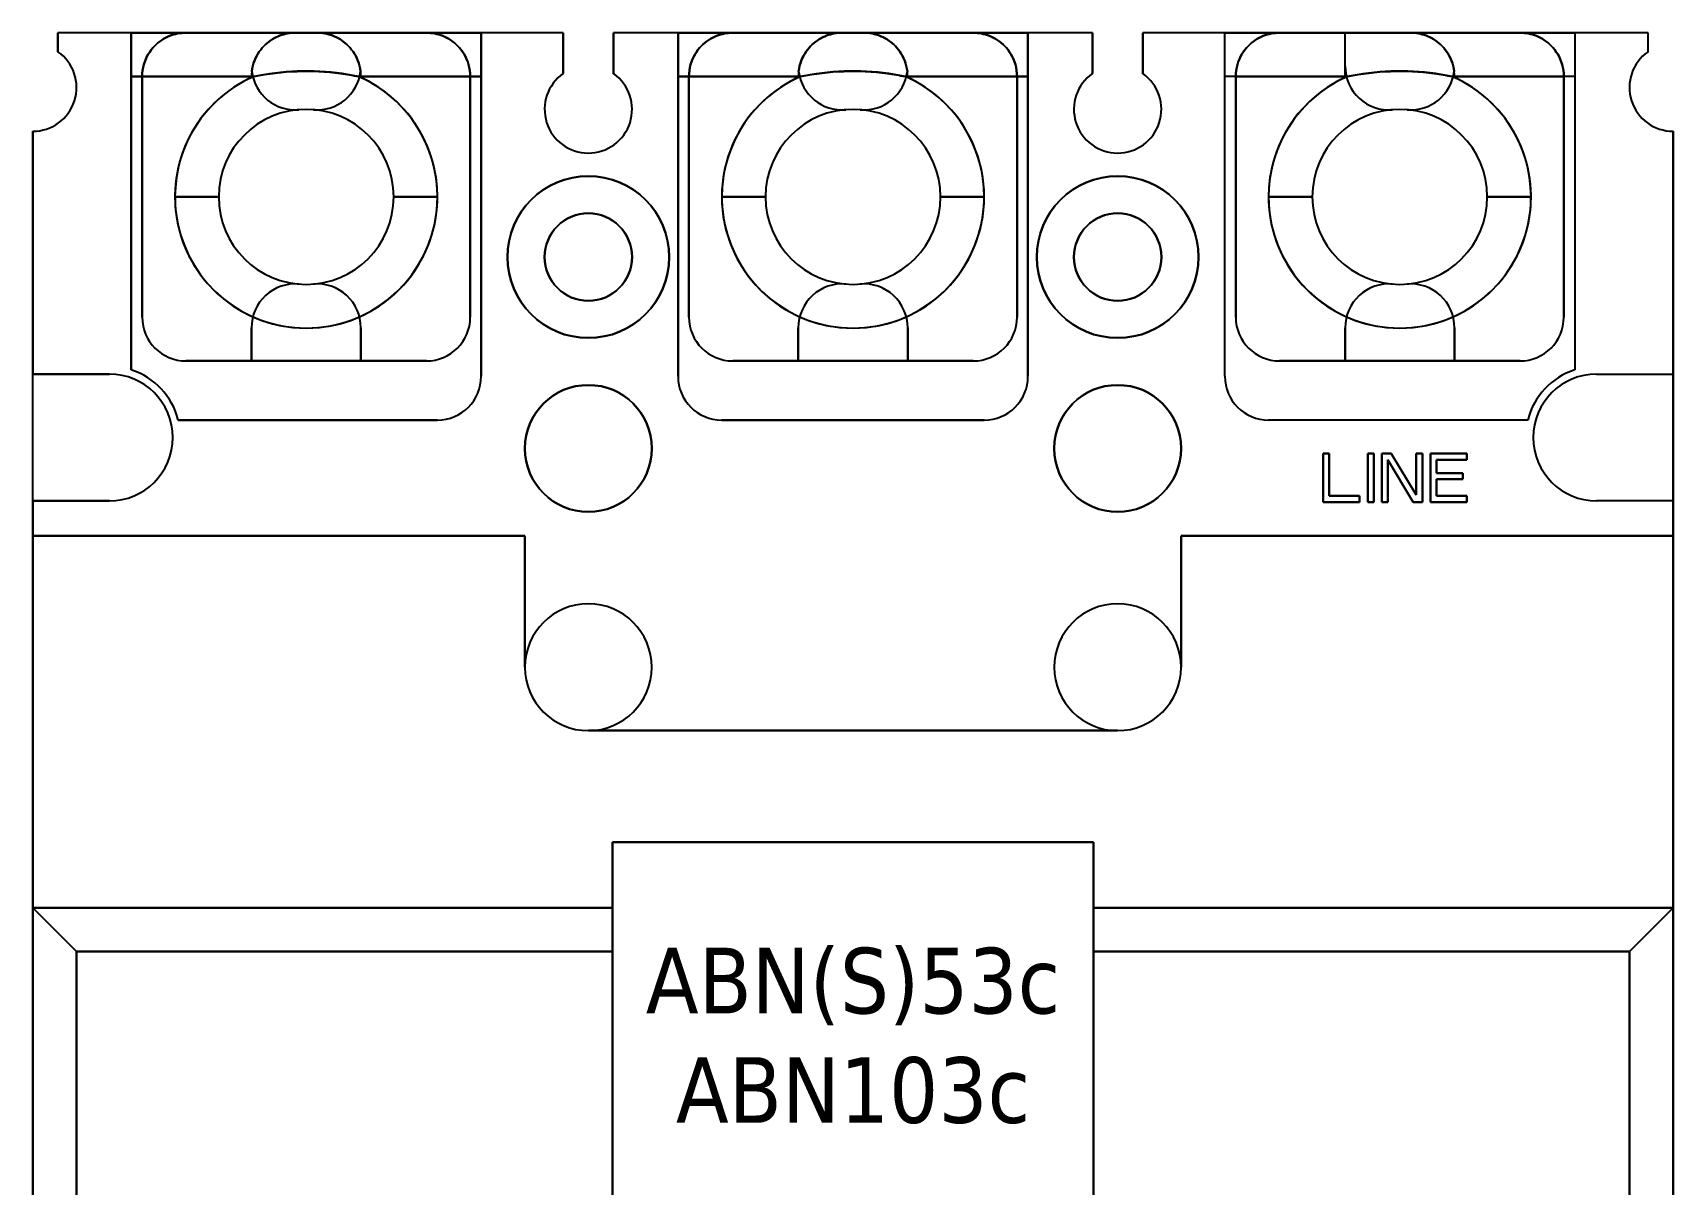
# Model space of a CAD drawing. Header units: inches. Extents: x 0 to 75, y 0 to 130.
# Drawn here: x 0 to 75, y 77.4 to 130 of the extents above; entities that cross this region are included whole.
import ezdxf

# ---------------------------------------------------------------- set-up
doc = ezdxf.new("R2010")
doc.units = ezdxf.units.IN

# ---------------------------------------------------------------- blocks, each defined once
blk = doc.blocks.new('ABN53c')
for p, q in [((18602.45, 21756.42), (18599.1, 21756.42)), ((18602.45, 21756.42), (18599.1, 21756.42)), ((18599.1, 21756.42), (18599.1, 21755.556)), ((18599.1, 21755.556), (18599.1, 21756.42)), ((18604.95, 21756.42), (18602.45, 21756.42)), ((18602.45, 21741.012), (18602.45, 21756.42)), ((18602.45, 21756.42), (18604.95, 21756.42)), ((18602.45, 21756.42), (18602.45, 21741.012)), ((18615.95, 21756.42), (18604.95, 21756.42)), ((18604.95, 21756.42), (18615.95, 21756.42)), ((18618.449, 21756.42), (18615.95, 21756.42)), ((18615.95, 21756.42), (18618.449, 21756.42)), ((18622.205, 21756.42), (18618.449, 21756.42)), ((18622.205, 21756.42), (18618.449, 21756.42)), ((18618.449, 21756.42), (18618.449, 21740.72)), ((18618.449, 21740.72), (18618.449, 21756.42)), ((18622.205, 21754.56), (18622.205, 21756.42)), ((18622.205, 21756.42), (18622.205, 21754.56)), ((18627.45, 21756.42), (18624.505, 21756.42)), ((18627.45, 21756.42), (18624.505, 21756.42)), ((18624.505, 21756.42), (18624.505, 21754.552)), ((18624.505, 21754.552), (18624.505, 21756.42)), ((18629.95, 21756.42), (18627.45, 21756.42)), ((18627.45, 21756.42), (18629.95, 21756.42)), ((18627.45, 21740.72), (18627.45, 21756.42)), ((18627.45, 21756.42), (18627.45, 21740.72)), ((18640.95, 21756.42), (18629.95, 21756.42)), ((18629.95, 21756.42), (18640.95, 21756.42)), ((18643.45, 21756.42), (18640.95, 21756.42)), ((18640.95, 21756.42), (18643.45, 21756.42)), ((18646.405, 21756.42), (18643.45, 21756.42)), ((18646.405, 21756.42), (18643.45, 21756.42)), ((18643.45, 21756.42), (18643.45, 21740.72)), ((18643.45, 21740.72), (18643.45, 21756.42)), ((18646.405, 21754.56), (18646.405, 21756.42)), ((18646.405, 21756.42), (18646.405, 21754.56)), ((18652.451, 21756.42), (18648.705, 21756.42)), ((18652.451, 21756.42), (18648.705, 21756.42)), ((18648.705, 21756.42), (18648.705, 21754.552)), ((18648.705, 21754.552), (18648.705, 21756.42)), ((18654.95, 21756.42), (18652.451, 21756.42)), ((18652.451, 21756.42), (18654.95, 21756.42)), ((18652.451, 21740.72), (18652.451, 21756.42)), ((18652.451, 21740.72), (18652.451, 21756.42)), ((18665.95, 21756.42), (18654.95, 21756.42)), ((18654.95, 21756.42), (18665.95, 21756.42)), ((18657.95, 21754.42), (18657.95, 21756.42)), ((18657.95, 21754.42), (18657.95, 21756.42)), ((18668.45, 21756.42), (18665.95, 21756.42)), ((18665.95, 21756.42), (18668.45, 21756.42)), ((18671.8, 21756.42), (18668.45, 21756.42)), ((18668.45, 21756.42), (18668.45, 21741.012)), ((18671.8, 21756.42), (18668.45, 21756.42)), ((18668.45, 21756.42), (18668.45, 21741.012)), ((18671.8, 21755.556), (18671.8, 21756.42)), ((18671.8, 21755.556), (18671.8, 21756.42)), ((18602.45, 21754.42), (18602.95, 21754.42)), ((18602.95, 21754.42), (18602.45, 21754.42)), ((18602.95, 21743.42), (18602.95, 21754.42)), ((18602.95, 21754.42), (18608.052, 21754.42)), ((18608.052, 21754.42), (18602.95, 21754.42)), ((18602.95, 21754.42), (18602.95, 21743.42)), ((18617.95, 21754.42), (18612.847, 21754.42)), ((18612.848, 21754.42), (18617.95, 21754.42)), ((18617.95, 21754.42), (18617.95, 21743.42)), ((18617.95, 21754.42), (18618.449, 21754.42)), ((18617.95, 21743.42), (18617.95, 21754.42)), ((18618.449, 21754.42), (18617.95, 21754.42)), ((18627.95, 21754.42), (18627.45, 21754.42)), ((18627.45, 21754.42), (18627.95, 21754.42)), ((18627.95, 21743.42), (18627.95, 21754.42)), ((18627.95, 21754.42), (18633.052, 21754.42)), ((18633.052, 21754.42), (18627.95, 21754.42)), ((18627.95, 21754.42), (18627.95, 21743.42)), ((18642.95, 21754.42), (18637.847, 21754.42)), ((18637.848, 21754.42), (18642.95, 21754.42)), ((18642.95, 21754.42), (18643.45, 21754.42)), ((18642.95, 21743.42), (18642.95, 21754.42)), ((18642.95, 21754.42), (18642.95, 21743.42)), ((18643.45, 21754.42), (18642.95, 21754.42)), ((18652.95, 21754.42), (18652.451, 21754.42)), ((18652.95, 21754.42), (18652.451, 21754.42)), ((18652.95, 21743.42), (18652.95, 21754.42)), ((18652.95, 21754.42), (18658.052, 21754.42)), ((18652.95, 21754.42), (18652.95, 21743.42)), ((18658.052, 21754.42), (18652.95, 21754.42)), ((18667.95, 21754.42), (18662.847, 21754.42)), ((18662.848, 21754.42), (18667.95, 21754.42)), ((18667.95, 21754.42), (18667.95, 21743.42)), ((18668.45, 21754.42), (18667.95, 21754.42)), ((18668.45, 21754.42), (18667.95, 21754.42)), ((18667.95, 21743.42), (18667.95, 21754.42)), ((18597.95, 21751.92), (18597.95, 21740.82)), ((18597.95, 21740.82), (18597.95, 21751.92)), ((18672.95, 21740.82), (18672.95, 21751.92)), ((18672.95, 21751.92), (18672.95, 21740.82)), ((18606.45, 21748.92), (18604.45, 21748.92)), ((18604.45, 21748.92), (18606.45, 21748.92)), ((18616.45, 21748.92), (18614.45, 21748.92)), ((18614.45, 21748.92), (18616.45, 21748.92)), ((18629.45, 21748.92), (18631.45, 21748.92)), ((18631.45, 21748.92), (18629.45, 21748.92)), ((18639.45, 21748.92), (18641.45, 21748.92)), ((18641.45, 21748.92), (18639.45, 21748.92)), ((18656.45, 21748.92), (18654.45, 21748.92)), ((18654.45, 21748.92), (18656.45, 21748.92)), ((18666.45, 21748.92), (18664.45, 21748.92)), ((18664.45, 21748.92), (18666.45, 21748.92)), ((18607.95, 21742.941), (18607.95, 21741.42)), ((18607.95, 21741.42), (18607.95, 21742.941)), ((18612.95, 21741.42), (18612.95, 21742.941)), ((18612.95, 21742.941), (18612.95, 21741.42)), ((18632.95, 21741.42), (18632.95, 21742.941)), ((18632.95, 21742.941), (18632.95, 21741.42)), ((18637.95, 21742.941), (18637.95, 21741.42)), ((18637.95, 21741.42), (18637.95, 21742.941)), ((18657.95, 21742.941), (18657.95, 21741.42)), ((18657.95, 21741.42), (18657.95, 21742.941)), ((18662.95, 21741.42), (18662.95, 21742.941)), ((18662.95, 21742.941), (18662.95, 21741.42)), ((18615.95, 21741.42), (18604.95, 21741.42)), ((18604.95, 21741.42), (18615.95, 21741.42)), ((18629.95, 21741.42), (18640.95, 21741.42)), ((18640.95, 21741.42), (18629.95, 21741.42)), ((18665.95, 21741.42), (18654.95, 21741.42)), ((18654.95, 21741.42), (18665.95, 21741.42)), ((18597.95, 21740.82), (18601.45, 21740.82)), ((18597.95, 21735.02), (18597.95, 21740.82)), ((18601.45, 21740.82), (18597.95, 21740.82)), ((18597.95, 21735.02), (18597.95, 21740.82)), ((18669.45, 21740.82), (18672.95, 21740.82)), ((18669.45, 21740.82), (18672.95, 21740.82)), ((18672.95, 21740.82), (18672.95, 21735.02)), ((18672.95, 21735.02), (18672.95, 21740.82)), ((18616.449, 21738.72), (18604.6, 21738.72)), ((18604.6, 21738.72), (18616.449, 21738.72)), ((18641.45, 21738.72), (18629.45, 21738.72)), ((18629.45, 21738.72), (18641.45, 21738.72)), ((18666.3, 21738.72), (18654.451, 21738.72)), ((18666.3, 21738.72), (18654.451, 21738.72)), ((18656.95, 21737.19), (18656.95, 21734.97)), ((18657.227, 21737.19), (18656.95, 21737.19)), ((18656.95, 21734.97), (18656.95, 21737.19)), ((18656.95, 21737.19), (18657.227, 21737.19)), ((18657.227, 21735.253), (18657.227, 21737.19)), ((18657.227, 21737.19), (18657.227, 21735.253)), ((18659.262, 21737.19), (18658.985, 21737.19)), ((18658.985, 21737.19), (18658.985, 21734.97)), ((18658.985, 21734.97), (18658.985, 21737.19)), ((18658.985, 21737.19), (18659.262, 21737.19)), ((18659.262, 21734.97), (18659.262, 21737.19)), ((18659.262, 21737.19), (18659.262, 21734.97)), ((18660.049, 21737.19), (18659.632, 21737.19)), ((18659.632, 21737.19), (18659.632, 21734.97)), ((18659.632, 21734.97), (18659.632, 21737.19)), ((18659.632, 21737.19), (18660.049, 21737.19)), ((18659.91, 21734.97), (18659.91, 21736.906)), ((18659.91, 21736.906), (18661.066, 21734.97)), ((18659.91, 21736.906), (18659.91, 21734.97)), ((18661.066, 21734.97), (18659.91, 21736.906)), ((18661.205, 21735.3), (18660.049, 21737.19)), ((18660.049, 21737.19), (18661.205, 21735.3)), ((18661.482, 21737.19), (18661.205, 21737.19)), ((18661.205, 21737.19), (18661.205, 21735.3)), ((18661.205, 21735.3), (18661.205, 21737.19)), ((18661.205, 21737.19), (18661.482, 21737.19)), ((18661.482, 21734.97), (18661.482, 21737.19)), ((18661.482, 21737.19), (18661.482, 21734.97)), ((18663.517, 21737.19), (18661.852, 21737.19)), ((18661.852, 21737.19), (18661.852, 21734.97)), ((18661.852, 21734.97), (18661.852, 21737.19)), ((18661.852, 21737.19), (18663.517, 21737.19)), ((18662.13, 21736.292), (18662.13, 21736.906)), ((18662.13, 21736.906), (18663.517, 21736.906)), ((18663.517, 21736.906), (18662.13, 21736.906)), ((18662.13, 21736.906), (18662.13, 21736.292)), ((18663.517, 21736.906), (18663.517, 21737.19)), ((18663.517, 21737.19), (18663.517, 21736.906)), ((18663.332, 21736.292), (18662.13, 21736.292)), ((18662.13, 21736.292), (18663.332, 21736.292)), ((18662.13, 21735.253), (18662.13, 21736.009)), ((18662.13, 21736.009), (18663.332, 21736.009)), ((18663.332, 21736.009), (18662.13, 21736.009)), ((18662.13, 21736.009), (18662.13, 21735.253)), ((18663.332, 21736.009), (18663.332, 21736.292)), ((18663.332, 21736.292), (18663.332, 21736.009)), ((18601.45, 21735.02), (18597.95, 21735.02)), ((18597.95, 21735.02), (18597.95, 21733.42)), ((18597.95, 21733.42), (18597.95, 21735.02)), ((18597.95, 21735.02), (18601.45, 21735.02)), ((18658.615, 21735.253), (18657.227, 21735.253)), ((18657.227, 21735.253), (18658.615, 21735.253)), ((18658.615, 21734.97), (18658.615, 21735.253)), ((18658.615, 21735.253), (18658.615, 21734.97)), ((18663.517, 21735.253), (18662.13, 21735.253)), ((18662.13, 21735.253), (18663.517, 21735.253)), ((18663.517, 21734.97), (18663.517, 21735.253)), ((18663.517, 21735.253), (18663.517, 21734.97)), ((18672.95, 21735.02), (18669.45, 21735.02)), ((18672.95, 21735.02), (18669.45, 21735.02)), ((18672.95, 21733.42), (18672.95, 21735.02)), ((18672.95, 21735.02), (18672.95, 21733.42)), ((18656.95, 21734.97), (18658.615, 21734.97)), ((18658.615, 21734.97), (18656.95, 21734.97)), ((18658.985, 21734.97), (18659.262, 21734.97)), ((18659.262, 21734.97), (18658.985, 21734.97)), ((18659.632, 21734.97), (18659.91, 21734.97)), ((18659.91, 21734.97), (18659.632, 21734.97)), ((18661.066, 21734.97), (18661.482, 21734.97)), ((18661.482, 21734.97), (18661.066, 21734.97)), ((18661.852, 21734.97), (18663.517, 21734.97)), ((18663.517, 21734.97), (18661.852, 21734.97)), ((18620.45, 21733.42), (18597.95, 21733.42)), ((18597.95, 21733.42), (18597.95, 21716.42)), ((18597.95, 21733.42), (18620.45, 21733.42)), ((18597.95, 21649.42), (18597.95, 21733.42)), ((18620.45, 21727.42), (18620.45, 21733.42)), ((18620.45, 21733.42), (18620.45, 21727.42)), ((18650.45, 21733.42), (18650.45, 21727.42)), ((18672.95, 21733.42), (18650.45, 21733.42)), ((18650.45, 21733.42), (18672.95, 21733.42)), ((18650.45, 21727.42), (18650.45, 21733.42)), ((18672.95, 21716.42), (18672.95, 21733.42)), ((18672.95, 21733.42), (18672.95, 21649.42)), ((18647.55, 21724.52), (18623.35, 21724.52)), ((18623.35, 21724.52), (18647.55, 21724.52)), ((18624.45, 21660.02), (18624.45, 21719.42)), ((18624.45, 21719.42), (18646.45, 21719.42)), ((18646.45, 21719.42), (18624.45, 21719.42)), ((18624.45, 21719.42), (18624.45, 21660.02)), ((18646.45, 21719.42), (18646.45, 21660.02)), ((18646.45, 21660.02), (18646.45, 21719.42)), ((18597.95, 21716.42), (18624.45, 21716.42)), ((18597.95, 21716.42), (18597.95, 21666.42)), ((18599.95, 21714.42), (18597.95, 21716.42)), ((18624.45, 21716.42), (18597.95, 21716.42)), ((18597.95, 21716.42), (18599.95, 21714.42)), ((18646.45, 21716.42), (18672.95, 21716.42)), ((18672.95, 21716.42), (18646.45, 21716.42)), ((18670.95, 21714.42), (18672.95, 21716.42)), ((18672.95, 21716.42), (18670.95, 21714.42)), ((18672.95, 21666.42), (18672.95, 21716.42)), ((18599.95, 21668.42), (18599.95, 21714.42)), ((18599.95, 21714.42), (18624.45, 21714.42)), ((18624.45, 21714.42), (18599.95, 21714.42)), ((18599.95, 21714.42), (18599.95, 21668.42)), ((18646.45, 21714.42), (18670.95, 21714.42)), ((18670.95, 21714.42), (18646.45, 21714.42)), ((18670.95, 21668.42), (18670.95, 21714.42)), ((18670.95, 21714.42), (18670.95, 21668.42))]:
    blk.add_line(p, q)
for centre, radius in [((18623.35, 21746.17), 3.7), ((18647.55, 21746.17), 3.7), ((18623.35, 21746.17), 2), ((18647.55, 21746.17), 2), ((18623.35, 21737.42), 2.9), ((18647.55, 21737.42), 2.9)]:
    blk.add_circle(centre, radius)
for centre, radius, start, end in [((18597.95, 21753.92), 2, 270, 54.90037), ((18597.95, 21753.92), 2, 270, 54.90037), ((18672.95, 21753.92), 2, 125.09963, 270), ((18672.95, 21753.92), 2, 125.09963, 270), ((18609.954, 21754.419), 2.004, 173.12681, 179.99358), ((18609.95, 21754.899), 2, 186.88209, 274.78019), ((18609.95, 21754.899), 2, 186.87956, 274.78019), ((18610.95, 21754.899), 2, 265.21981, 353.12044), ((18610.95, 21754.899), 2, 265.21981, 353.11791), ((18610.946, 21754.419), 2.004, 0.00642, 6.87319), ((18623.35, 21752.92), 2, 124.91521, 54.71552), ((18623.35, 21752.92), 2, 124.91521, 54.71552), ((18634.954, 21754.419), 2.004, 173.12681, 179.99358), ((18634.95, 21754.899), 2, 186.87956, 274.78019), ((18634.95, 21754.899), 2, 186.88209, 274.78019), ((18635.95, 21754.899), 2, 265.21981, 353.12044), ((18635.95, 21754.899), 2, 265.21981, 353.11791), ((18635.946, 21754.419), 2.004, 0.00642, 6.87319), ((18647.55, 21752.92), 2, 124.91521, 54.71552), ((18647.55, 21752.92), 2, 124.91521, 54.71552), ((18659.95, 21754.899), 2, 180, 274.78019), ((18659.95, 21754.899), 2, 180, 274.78019), ((18660.95, 21754.899), 2, 265.21981, 353.11791), ((18660.95, 21754.899), 2, 265.21981, 353.12044), ((18660.946, 21754.419), 2.004, 0.00642, 6.87319), ((18610.45, 21748.92), 6, 113.55646, 66.44354), ((18610.45, 21748.92), 6, 113.55069, 180), ((18610.45, 21748.92), 6, 0, 66.44354), ((18635.45, 21748.92), 6, 113.55069, 180), ((18635.45, 21748.92), 6, 113.55646, 66.44354), ((18635.45, 21748.92), 6, 0, 66.44354), ((18660.45, 21748.92), 6, 113.55646, 66.44354), ((18660.45, 21748.92), 6, 113.55069, 180), ((18660.45, 21748.92), 6, 0, 66.44354), ((18610.45, 21748.92), 4, 0, 180), ((18610.45, 21748.92), 4, 0, 180), ((18635.45, 21748.92), 4, 0, 180), ((18635.45, 21748.92), 4, 0, 180), ((18660.45, 21748.92), 4, 0, 180), ((18660.45, 21748.92), 4, 0, 180), ((18623.35, 21746.17), 3.7, 0, 180), ((18647.55, 21746.17), 3.7, 0, 180), ((18610.45, 21748.92), 6, 180, 0), ((18610.45, 21748.92), 4, 180, 0), ((18610.45, 21748.92), 4, 180, 0), ((18635.45, 21748.92), 6, 180, 0), ((18635.45, 21748.92), 4, 180, 0), ((18635.45, 21748.92), 4, 180, 0), ((18660.45, 21748.92), 6, 180, 0), ((18660.45, 21748.92), 4, 180, 0), ((18660.45, 21748.92), 4, 180, 0), ((18623.35, 21746.17), 2, 0, 180), ((18647.55, 21746.17), 2, 0, 180), ((18623.35, 21746.17), 3.7, 180, 0), ((18623.35, 21746.17), 2, 180, 0), ((18647.55, 21746.17), 3.7, 180, 0), ((18647.55, 21746.17), 2, 180, 0), ((18609.95, 21742.941), 2, 85.21981, 180), ((18609.95, 21742.941), 2, 85.21981, 180), ((18610.95, 21742.941), 2, 0, 94.78019), ((18610.95, 21742.941), 2, 0, 94.78019), ((18634.95, 21742.941), 2, 85.21981, 180), ((18634.95, 21742.941), 2, 85.21981, 180), ((18635.95, 21742.941), 2, 0, 94.78019), ((18635.95, 21742.941), 2, 0, 94.78019), ((18659.95, 21742.941), 2, 85.21981, 180), ((18659.95, 21742.941), 2, 85.21981, 180), ((18660.95, 21742.941), 2, 0, 94.78019), ((18660.95, 21742.941), 2, 0, 94.78019), ((18604.95, 21743.42), 2, 180, 270), ((18604.95, 21743.42), 2, 180, 270), ((18615.95, 21743.42), 2, 270, 0), ((18615.95, 21743.42), 2, 270, 0), ((18629.95, 21743.42), 2, 180, 270), ((18629.95, 21743.42), 2, 180, 270), ((18640.95, 21743.42), 2, 270, 0), ((18640.95, 21743.42), 2, 270, 0), ((18654.95, 21743.42), 2, 180, 270), ((18654.95, 21743.42), 2, 180, 270), ((18665.95, 21743.42), 2, 270, 0), ((18665.95, 21743.42), 2, 270, 0), ((18601.45, 21737.92), 3.25, 14.25003, 72.07979), ((18601.45, 21737.92), 3.25, 14.25003, 72.07979), ((18669.45, 21737.92), 3.25, 107.92021, 165.74997), ((18669.45, 21737.92), 3.25, 107.92021, 165.74997), ((18601.45, 21737.92), 2.9, 270, 90), ((18601.45, 21737.92), 2.9, 270, 90), ((18616.449, 21740.72), 2, 270, 0), ((18616.449, 21740.72), 2, 270, 0), ((18623.35, 21737.42), 2.9, 0, 180), ((18629.45, 21740.72), 2, 180, 270), ((18629.45, 21740.72), 2, 180, 270), ((18641.45, 21740.72), 2, 270, 0), ((18641.45, 21740.72), 2, 270, 0), ((18647.55, 21737.42), 2.9, 0, 180), ((18654.451, 21740.72), 2, 180, 270), ((18654.451, 21740.72), 2, 180, 270), ((18669.45, 21737.92), 2.9, 90, 270), ((18669.45, 21737.92), 2.9, 90, 270), ((18623.35, 21737.42), 2.9, 180, 0), ((18647.55, 21737.42), 2.9, 180, 0), ((18623.35, 21727.42), 2.9, 270, 180), ((18623.35, 21727.42), 2.9, 0, 180), ((18647.55, 21727.42), 2.9, 0, 270), ((18647.55, 21727.42), 2.9, 0, 180), ((18623.35, 21727.42), 2.9, 180, 270), ((18623.35, 21727.42), 2.9, 180, 270), ((18623.35, 21727.42), 2.9, 270, 0), ((18647.55, 21727.42), 2.9, 180, 270), ((18647.55, 21727.42), 2.9, 270, 0), ((18647.55, 21727.42), 2.9, 270, 0)]:
    blk.add_arc(centre, radius, start, end)
for centre, major_axis, ratio, start_param, end_param in [((18608.956, 21754.42), (-0.001, 1.409), 0.713918, 1.400012, 1.57056), ((18611.944, 21754.42), (-0.001, -1.409), 0.713913, 1.571032, 1.74158), ((18633.956, 21754.42), (-0.001, 1.409), 0.713918, 1.400012, 1.57056), ((18636.944, 21754.42), (-0.001, -1.409), 0.713913, 1.571032, 1.74158), ((18661.944, 21754.42), (-0.001, -1.409), 0.713913, 1.571032, 1.74158)]:
    blk.add_ellipse(centre, major_axis=major_axis, ratio=ratio, start_param=start_param, end_param=end_param)
for points, knots in [([(18602.95, 21754.42), (18602.948, 21754.797), (18603.061, 21755.156), (18603.231, 21755.442), (18603.313, 21755.58), (18603.408, 21755.702), (18603.511, 21755.809), (18603.614, 21755.916), (18603.726, 21756.007), (18603.842, 21756.085), (18603.958, 21756.162), (18604.079, 21756.225), (18604.203, 21756.275), (18604.445, 21756.373), (18604.698, 21756.42), (18604.95, 21756.42)], [0, 0, 0, 0, 0.292258, 0.292258, 0.292258, 0.434027, 0.434027, 0.434027, 0.576452, 0.576452, 0.576452, 0.719449, 0.719449, 0.719449, 1, 1, 1, 1]), ([(18604.95, 21756.42), (18604.698, 21756.42), (18604.445, 21756.373), (18604.203, 21756.275), (18604.079, 21756.225), (18603.958, 21756.162), (18603.842, 21756.085), (18603.726, 21756.007), (18603.614, 21755.916), (18603.511, 21755.809), (18603.408, 21755.702), (18603.313, 21755.58), (18603.231, 21755.442), (18603.061, 21755.156), (18602.95, 21754.797), (18602.95, 21754.42)], [0, 0, 0, 0, 0.280551, 0.280551, 0.280551, 0.423548, 0.423548, 0.423548, 0.565973, 0.565973, 0.565973, 0.707742, 0.707742, 0.707742, 1, 1, 1, 1]), ([(18609.95, 21756.42), (18609.713, 21756.42), (18609.475, 21756.378), (18609.246, 21756.292), (18609.129, 21756.248), (18609.014, 21756.192), (18608.903, 21756.124), (18608.793, 21756.056), (18608.686, 21755.976), (18608.585, 21755.881), (18608.485, 21755.788), (18608.39, 21755.681), (18608.306, 21755.559), (18608.135, 21755.312), (18608.006, 21755.003), (18607.964, 21754.659)], [0, 0, 0, 0, 0.2814355, 0.2814355, 0.2814355, 0.4250264, 0.4250264, 0.4250264, 0.568231, 0.568231, 0.568231, 0.7107039, 0.7107039, 0.7107039, 1, 1, 1, 1]), ([(18607.964, 21754.659), (18608.005, 21755.003), (18608.135, 21755.312), (18608.306, 21755.559), (18608.39, 21755.681), (18608.485, 21755.788), (18608.585, 21755.881), (18608.686, 21755.976), (18608.793, 21756.056), (18608.903, 21756.124), (18609.014, 21756.192), (18609.129, 21756.248), (18609.246, 21756.292), (18609.475, 21756.378), (18609.713, 21756.42), (18609.95, 21756.42)], [0, 0, 0, 0, 0.289361, 0.289361, 0.289361, 0.431821, 0.431821, 0.431821, 0.575012, 0.575012, 0.575012, 0.71859, 0.71859, 0.71859, 1, 1, 1, 1]), ([(18612.935, 21754.659), (18612.894, 21755.003), (18612.764, 21755.312), (18612.593, 21755.559), (18612.509, 21755.681), (18612.415, 21755.788), (18612.315, 21755.881), (18612.214, 21755.976), (18612.107, 21756.056), (18611.996, 21756.124), (18611.885, 21756.192), (18611.77, 21756.248), (18611.653, 21756.292), (18611.424, 21756.378), (18611.187, 21756.42), (18610.95, 21756.42)], [0, 0, 0, 0, 0.289296, 0.289296, 0.289296, 0.431769, 0.431769, 0.431769, 0.574974, 0.574974, 0.574974, 0.718565, 0.718565, 0.718565, 1, 1, 1, 1]), ([(18610.95, 21756.42), (18611.187, 21756.42), (18611.424, 21756.378), (18611.653, 21756.292), (18611.77, 21756.248), (18611.885, 21756.192), (18611.996, 21756.124), (18612.107, 21756.056), (18612.214, 21755.976), (18612.315, 21755.881), (18612.415, 21755.788), (18612.509, 21755.681), (18612.593, 21755.559), (18612.764, 21755.312), (18612.894, 21755.003), (18612.935, 21754.659)], [0, 0, 0, 0, 0.2814098, 0.2814098, 0.2814098, 0.4249876, 0.4249876, 0.4249876, 0.5681791, 0.5681791, 0.5681791, 0.710639, 0.710639, 0.710639, 1, 1, 1, 1]), ([(18615.95, 21756.42), (18616.202, 21756.42), (18616.454, 21756.373), (18616.697, 21756.275), (18616.821, 21756.225), (18616.942, 21756.162), (18617.058, 21756.085), (18617.174, 21756.007), (18617.285, 21755.916), (18617.389, 21755.809), (18617.492, 21755.702), (18617.587, 21755.58), (18617.669, 21755.442), (18617.838, 21755.156), (18617.952, 21754.797), (18617.95, 21754.42)], [0, 0, 0, 0, 0.2805508, 0.2805508, 0.2805508, 0.4235481, 0.4235481, 0.4235481, 0.5659731, 0.5659731, 0.5659731, 0.7077416, 0.7077416, 0.7077416, 1, 1, 1, 1]), ([(18617.95, 21754.42), (18617.95, 21754.797), (18617.839, 21755.156), (18617.669, 21755.442), (18617.587, 21755.58), (18617.492, 21755.702), (18617.389, 21755.809), (18617.285, 21755.916), (18617.174, 21756.007), (18617.058, 21756.085), (18616.942, 21756.162), (18616.821, 21756.225), (18616.697, 21756.275), (18616.454, 21756.373), (18616.202, 21756.42), (18615.95, 21756.42)], [0, 0, 0, 0, 0.292258, 0.292258, 0.292258, 0.434027, 0.434027, 0.434027, 0.576452, 0.576452, 0.576452, 0.719449, 0.719449, 0.719449, 1, 1, 1, 1]), ([(18627.95, 21754.42), (18627.948, 21754.797), (18628.061, 21755.156), (18628.231, 21755.442), (18628.313, 21755.58), (18628.408, 21755.702), (18628.511, 21755.809), (18628.614, 21755.916), (18628.726, 21756.007), (18628.842, 21756.085), (18628.958, 21756.162), (18629.079, 21756.225), (18629.203, 21756.275), (18629.445, 21756.373), (18629.698, 21756.42), (18629.95, 21756.42)], [0, 0, 0, 0, 0.292258, 0.292258, 0.292258, 0.434027, 0.434027, 0.434027, 0.576452, 0.576452, 0.576452, 0.719449, 0.719449, 0.719449, 1, 1, 1, 1]), ([(18629.95, 21756.42), (18629.698, 21756.42), (18629.445, 21756.373), (18629.203, 21756.275), (18629.079, 21756.225), (18628.958, 21756.162), (18628.842, 21756.085), (18628.726, 21756.007), (18628.614, 21755.916), (18628.511, 21755.809), (18628.408, 21755.702), (18628.313, 21755.58), (18628.231, 21755.442), (18628.061, 21755.156), (18627.95, 21754.797), (18627.95, 21754.42)], [0, 0, 0, 0, 0.280551, 0.280551, 0.280551, 0.423548, 0.423548, 0.423548, 0.565973, 0.565973, 0.565973, 0.707742, 0.707742, 0.707742, 1, 1, 1, 1]), ([(18634.95, 21756.42), (18634.713, 21756.42), (18634.475, 21756.378), (18634.246, 21756.292), (18634.129, 21756.248), (18634.014, 21756.192), (18633.903, 21756.124), (18633.793, 21756.056), (18633.686, 21755.976), (18633.585, 21755.881), (18633.485, 21755.788), (18633.39, 21755.681), (18633.306, 21755.559), (18633.135, 21755.312), (18633.006, 21755.003), (18632.964, 21754.659)], [0, 0, 0, 0, 0.2814355, 0.2814355, 0.2814355, 0.4250264, 0.4250264, 0.4250264, 0.568231, 0.568231, 0.568231, 0.7107039, 0.7107039, 0.7107039, 1, 1, 1, 1]), ([(18632.964, 21754.659), (18633.005, 21755.003), (18633.135, 21755.312), (18633.306, 21755.559), (18633.39, 21755.681), (18633.485, 21755.788), (18633.585, 21755.881), (18633.686, 21755.976), (18633.793, 21756.056), (18633.903, 21756.124), (18634.014, 21756.192), (18634.129, 21756.248), (18634.246, 21756.292), (18634.475, 21756.378), (18634.713, 21756.42), (18634.95, 21756.42)], [0, 0, 0, 0, 0.289361, 0.289361, 0.289361, 0.431821, 0.431821, 0.431821, 0.575012, 0.575012, 0.575012, 0.71859, 0.71859, 0.71859, 1, 1, 1, 1]), ([(18635.95, 21756.42), (18636.187, 21756.42), (18636.424, 21756.378), (18636.653, 21756.292), (18636.77, 21756.248), (18636.885, 21756.192), (18636.996, 21756.124), (18637.107, 21756.056), (18637.214, 21755.976), (18637.315, 21755.881), (18637.415, 21755.788), (18637.509, 21755.681), (18637.593, 21755.559), (18637.764, 21755.312), (18637.894, 21755.003), (18637.935, 21754.659)], [0, 0, 0, 0, 0.2814098, 0.2814098, 0.2814098, 0.4249876, 0.4249876, 0.4249876, 0.5681791, 0.5681791, 0.5681791, 0.710639, 0.710639, 0.710639, 1, 1, 1, 1]), ([(18637.935, 21754.659), (18637.894, 21755.003), (18637.764, 21755.312), (18637.593, 21755.559), (18637.509, 21755.681), (18637.415, 21755.788), (18637.315, 21755.881), (18637.214, 21755.976), (18637.107, 21756.056), (18636.996, 21756.124), (18636.885, 21756.192), (18636.77, 21756.248), (18636.653, 21756.292), (18636.424, 21756.378), (18636.187, 21756.42), (18635.95, 21756.42)], [0, 0, 0, 0, 0.289296, 0.289296, 0.289296, 0.431769, 0.431769, 0.431769, 0.574974, 0.574974, 0.574974, 0.718565, 0.718565, 0.718565, 1, 1, 1, 1]), ([(18642.95, 21754.42), (18642.95, 21754.797), (18642.839, 21755.156), (18642.669, 21755.442), (18642.587, 21755.58), (18642.492, 21755.702), (18642.389, 21755.809), (18642.285, 21755.916), (18642.174, 21756.007), (18642.058, 21756.085), (18641.942, 21756.162), (18641.821, 21756.225), (18641.697, 21756.275), (18641.454, 21756.373), (18641.202, 21756.42), (18640.95, 21756.42)], [0, 0, 0, 0, 0.292258, 0.292258, 0.292258, 0.434027, 0.434027, 0.434027, 0.576452, 0.576452, 0.576452, 0.719449, 0.719449, 0.719449, 1, 1, 1, 1]), ([(18640.95, 21756.42), (18641.202, 21756.42), (18641.454, 21756.373), (18641.697, 21756.275), (18641.821, 21756.225), (18641.942, 21756.162), (18642.058, 21756.085), (18642.174, 21756.007), (18642.285, 21755.916), (18642.389, 21755.809), (18642.492, 21755.702), (18642.587, 21755.58), (18642.669, 21755.442), (18642.838, 21755.156), (18642.952, 21754.797), (18642.95, 21754.42)], [0, 0, 0, 0, 0.2805508, 0.2805508, 0.2805508, 0.4235481, 0.4235481, 0.4235481, 0.5659731, 0.5659731, 0.5659731, 0.7077416, 0.7077416, 0.7077416, 1, 1, 1, 1]), ([(18652.95, 21754.42), (18652.948, 21754.797), (18653.061, 21755.156), (18653.231, 21755.442), (18653.313, 21755.58), (18653.408, 21755.702), (18653.511, 21755.809), (18653.614, 21755.916), (18653.726, 21756.007), (18653.842, 21756.085), (18653.958, 21756.162), (18654.079, 21756.225), (18654.203, 21756.275), (18654.445, 21756.373), (18654.698, 21756.42), (18654.95, 21756.42)], [0, 0, 0, 0, 0.292258, 0.292258, 0.292258, 0.434027, 0.434027, 0.434027, 0.576452, 0.576452, 0.576452, 0.719449, 0.719449, 0.719449, 1, 1, 1, 1]), ([(18654.95, 21756.42), (18654.698, 21756.42), (18654.445, 21756.373), (18654.203, 21756.275), (18654.079, 21756.225), (18653.958, 21756.162), (18653.842, 21756.085), (18653.726, 21756.007), (18653.614, 21755.916), (18653.511, 21755.809), (18653.408, 21755.702), (18653.313, 21755.58), (18653.231, 21755.442), (18653.061, 21755.156), (18652.95, 21754.797), (18652.95, 21754.42)], [0, 0, 0, 0, 0.280551, 0.280551, 0.280551, 0.423548, 0.423548, 0.423548, 0.565973, 0.565973, 0.565973, 0.707742, 0.707742, 0.707742, 1, 1, 1, 1]), ([(18662.935, 21754.659), (18662.894, 21755.003), (18662.764, 21755.312), (18662.593, 21755.559), (18662.509, 21755.681), (18662.415, 21755.788), (18662.315, 21755.881), (18662.214, 21755.976), (18662.107, 21756.056), (18661.996, 21756.124), (18661.885, 21756.192), (18661.77, 21756.248), (18661.653, 21756.292), (18661.424, 21756.378), (18661.187, 21756.42), (18660.95, 21756.42)], [0, 0, 0, 0, 0.289296, 0.289296, 0.289296, 0.431769, 0.431769, 0.431769, 0.574974, 0.574974, 0.574974, 0.718565, 0.718565, 0.718565, 1, 1, 1, 1]), ([(18660.95, 21756.42), (18661.187, 21756.42), (18661.424, 21756.378), (18661.653, 21756.292), (18661.77, 21756.248), (18661.885, 21756.192), (18661.996, 21756.124), (18662.107, 21756.056), (18662.214, 21755.976), (18662.315, 21755.881), (18662.415, 21755.788), (18662.509, 21755.681), (18662.593, 21755.559), (18662.764, 21755.312), (18662.894, 21755.003), (18662.935, 21754.659)], [0, 0, 0, 0, 0.2814098, 0.2814098, 0.2814098, 0.4249876, 0.4249876, 0.4249876, 0.5681791, 0.5681791, 0.5681791, 0.710639, 0.710639, 0.710639, 1, 1, 1, 1]), ([(18667.95, 21754.42), (18667.95, 21754.797), (18667.839, 21755.156), (18667.669, 21755.442), (18667.587, 21755.58), (18667.492, 21755.702), (18667.389, 21755.809), (18667.285, 21755.916), (18667.174, 21756.007), (18667.058, 21756.085), (18666.942, 21756.162), (18666.821, 21756.225), (18666.697, 21756.275), (18666.454, 21756.373), (18666.202, 21756.42), (18665.95, 21756.42)], [0, 0, 0, 0, 0.292258, 0.292258, 0.292258, 0.434027, 0.434027, 0.434027, 0.576452, 0.576452, 0.576452, 0.719449, 0.719449, 0.719449, 1, 1, 1, 1]), ([(18665.95, 21756.42), (18666.202, 21756.42), (18666.454, 21756.373), (18666.697, 21756.275), (18666.821, 21756.225), (18666.942, 21756.162), (18667.058, 21756.085), (18667.174, 21756.007), (18667.285, 21755.916), (18667.389, 21755.809), (18667.492, 21755.702), (18667.587, 21755.58), (18667.669, 21755.442), (18667.838, 21755.156), (18667.952, 21754.797), (18667.95, 21754.42)], [0, 0, 0, 0, 0.2805508, 0.2805508, 0.2805508, 0.4235481, 0.4235481, 0.4235481, 0.5659731, 0.5659731, 0.5659731, 0.7077416, 0.7077416, 0.7077416, 1, 1, 1, 1]), ([(18612.847, 21754.42), (18611.509, 21754.703), (18610.121, 21754.745), (18608.767, 21754.547), (18608.528, 21754.512), (18608.289, 21754.47), (18608.052, 21754.42)], [0.0000465, 0.0000465, 0.0000465, 0.0000465, 0.8495487, 0.8495487, 0.8495487, 1, 1, 1, 1]), ([(18608.052, 21754.42), (18609.354, 21754.687), (18610.703, 21754.742), (18612.021, 21754.561), (18612.298, 21754.523), (18612.574, 21754.476), (18612.848, 21754.42)], [0.000128, 0.000128, 0.000128, 0.000128, 0.8263075, 0.8263075, 0.8263075, 1, 1, 1, 1]), ([(18637.847, 21754.42), (18636.509, 21754.703), (18635.121, 21754.745), (18633.767, 21754.547), (18633.528, 21754.512), (18633.289, 21754.47), (18633.052, 21754.42)], [0.0000465, 0.0000465, 0.0000465, 0.0000465, 0.8495487, 0.8495487, 0.8495487, 1, 1, 1, 1]), ([(18633.052, 21754.42), (18634.354, 21754.687), (18635.703, 21754.742), (18637.021, 21754.561), (18637.298, 21754.523), (18637.574, 21754.476), (18637.848, 21754.42)], [0.000128, 0.000128, 0.000128, 0.000128, 0.8263075, 0.8263075, 0.8263075, 1, 1, 1, 1]), ([(18662.847, 21754.42), (18661.509, 21754.703), (18660.121, 21754.745), (18658.767, 21754.547), (18658.528, 21754.512), (18658.289, 21754.47), (18658.052, 21754.42)], [0.0000465, 0.0000465, 0.0000465, 0.0000465, 0.8495487, 0.8495487, 0.8495487, 1, 1, 1, 1]), ([(18658.052, 21754.42), (18659.354, 21754.687), (18660.703, 21754.742), (18662.021, 21754.561), (18662.298, 21754.523), (18662.574, 21754.476), (18662.848, 21754.42)], [0.000128, 0.000128, 0.000128, 0.000128, 0.8263075, 0.8263075, 0.8263075, 1, 1, 1, 1])]:
    blk.add_open_spline(points, degree=3, knots=knots)
at = {"color": 7, "insert": (18635.45, 21710.564), "char_height": 3, "width": 22, "attachment_point": 5}
blk.add_mtext('{\\fTahoma|b0|i0|c0|p34;ABN(S)53c\\PABN103c}', dxfattribs=at)

msp = doc.modelspace()

# ---------------------------------------------------------------- block references
msp.add_blockref('ABN53c', (-18597.95, -21626.42))

doc.saveas('drawing.dxf')
